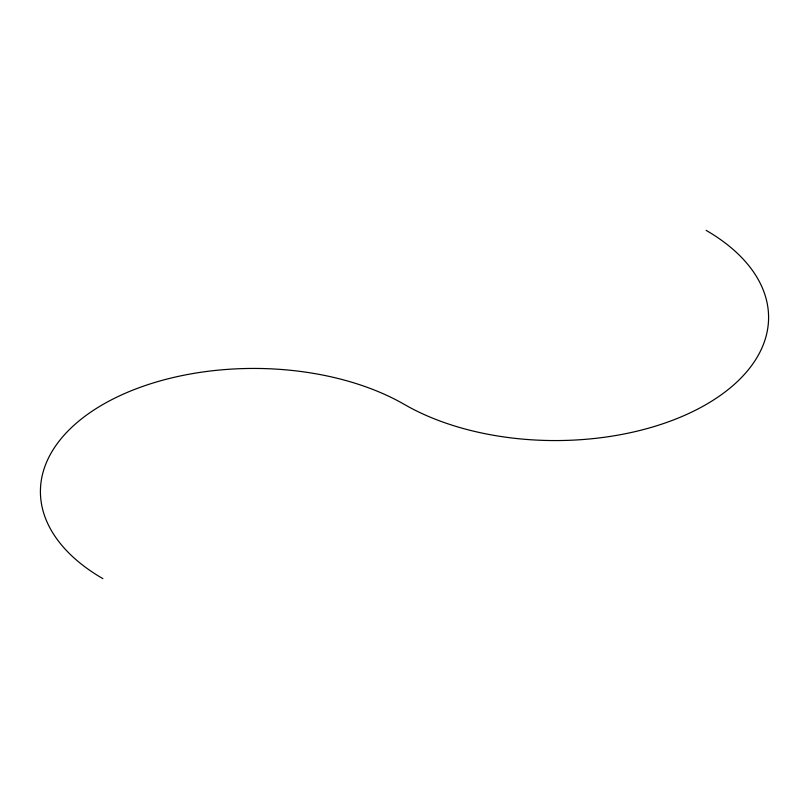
<?xml version="1.0" encoding="UTF-8"?>
<svg xmlns="http://www.w3.org/2000/svg" width="809" height="809" viewBox="0 0 809 809"><rect width="100%" height="100%" fill="white"/><g stroke="black" fill="none" stroke-linecap="round" stroke-linejoin="round"><path stroke-width="1.21" d="M706.115 230.363A213.273 123.13 0 0 1 706.115 404.5A213.273 123.13 0 0 1 404.5 404.5A213.273 123.13 0 0 0 102.885 404.5A213.273 123.13 0 0 0 102.885 578.637"/></g></svg>
